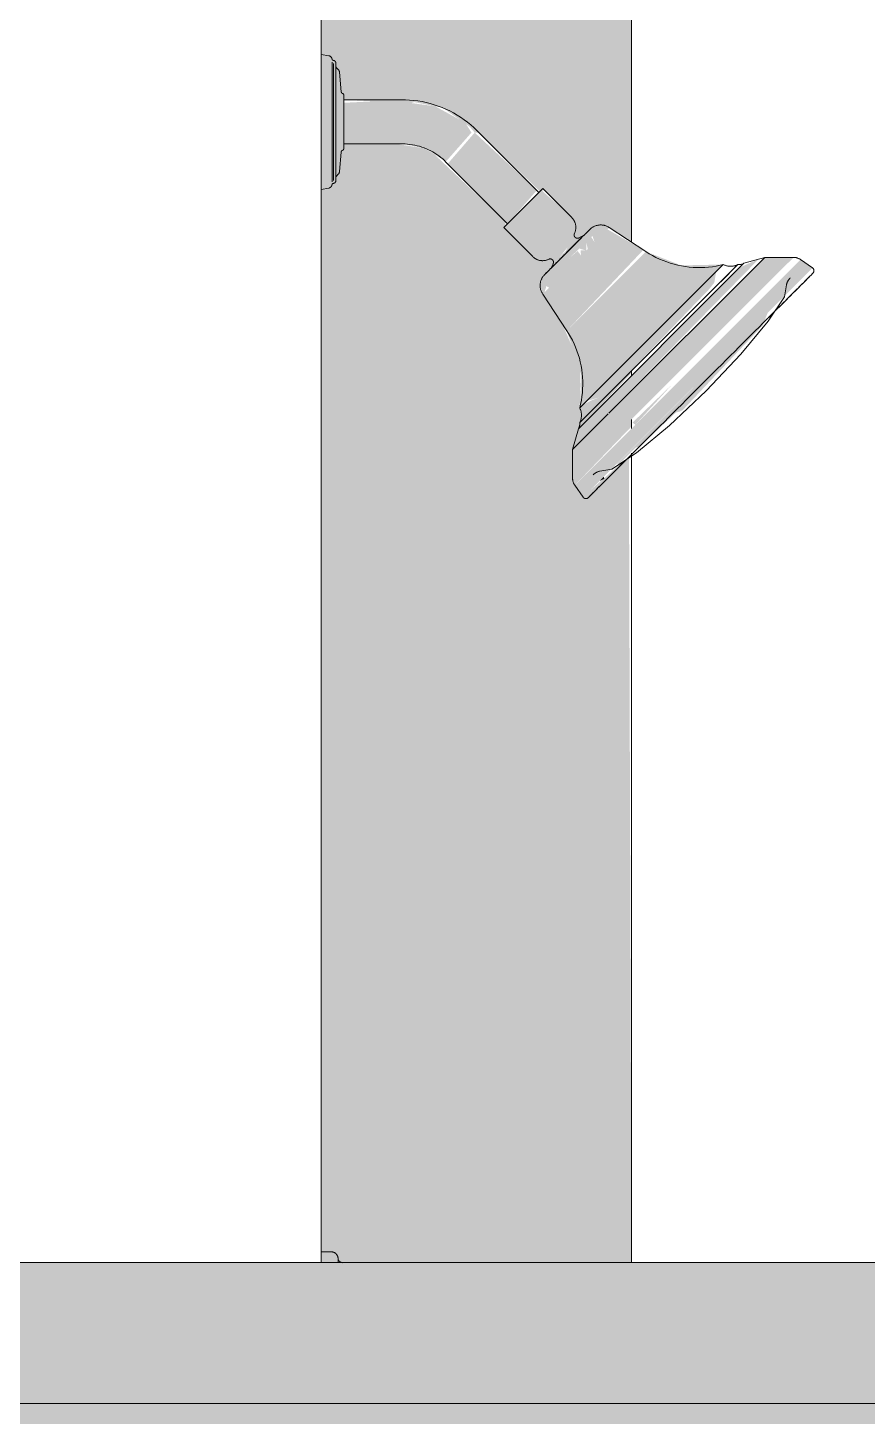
# Model space of a CAD drawing. Header units: inches. Extents: x 20478 to 36684, y -248 to 750.
# Drawn here: x 27576.68 to 27591.9, y 48.52 to 73.71 of the extents above; entities that cross this region are included whole.
import ezdxf

# ---------------------------------------------------------------- set-up
doc = ezdxf.new("R2010")
doc.units = ezdxf.units.IN
doc.header["$MEASUREMENT"] = 0
for name, color, linetype, lineweight in [('G-ANNO-TEXT', 231, 'Continuous', 9), ('I-WALL', 2, 'Continuous', 13), ('P-SANR-FIXT', 6, 'Continuous', 9), ('S-BEAM', 12, 'Continuous', 9)]:
    doc.layers.add(name, color=color, linetype=linetype, lineweight=lineweight)

# ---------------------------------------------------------------- blocks, each defined once
blk = doc.blocks.new('Shower-Kohler-Devonshire-T396_4X - Oil Rubbed Bronze-V52-Elevation - South')
at = {"layer": 'P-SANR-FIXT'}
for points in [[(25355.328, 72), (25355.465, 72), (25355.465, 73.142), (25355.328, 73.165), (25355.328, 72.225)], [(25356.806, 71.6), (25356.806, 72.4), (25355.738, 72.346), (25355.738, 71.6)], [(25357.584, 71.278), (25357.621, 71.316), (25358.052, 71.806), (25357.94, 71.984), (25357.395, 72.283), (25356.927, 72.346), (25356.806, 72.283), (25356.806, 71.614), (25356.865, 71.588), (25357.227, 71.516), (25357.569, 71.287)], [(25355.328, 70.835), (25355.465, 70.858), (25355.465, 72), (25355.328, 72), (25355.328, 71.058)], [(25358.708, 70.153), (25359.236, 70.757), (25358.111, 71.806), (25357.621, 71.24), (25358.701, 70.16)], [(25359.164, 69.556), (25359.872, 70.263), (25359.318, 70.764), (25358.637, 70.083), (25359.127, 69.593)], [(25359.3, 69.486), (25359.434, 69.568), (25359.649, 69.706), (25359.859, 69.969), (25359.794, 70.003), (25359.941, 70.127), (25359.859, 70.25), (25359.164, 69.556)], [(25359.781, 68.212), (25361.168, 69.677), (25360.516, 70.051), (25359.343, 68.877), (25359.76, 68.244)], [(25360.015, 66.81), (25362.617, 69.412), (25361.853, 69.396), (25361.215, 69.646), (25359.781, 68.212), (25360.042, 67.424), (25360.031, 67.173)], [(25359.885, 65.534), (25363.893, 69.542), (25363.369, 69.542), (25359.885, 66.058), (25359.885, 65.687)], [(25359.885, 66.058), (25363.259, 69.51), (25362.919, 69.36), (25359.993, 66.434)], [(25360.077, 65.191), (25364.236, 69.35), (25364.02, 69.502), (25359.925, 65.407)], [(25360.144, 66.939), (25360.368, 66.999), (25360.446, 67.015), (25360.555, 67.083), (25362.364, 68.968), (25362.456, 69.086), (25362.488, 69.283), (25360.204, 66.999)], [(25360.723, 65.784), (25361.024, 66.09), (25361.103, 66.108), (25361.759, 66.728), (25361.83, 66.744), (25361.883, 66.772), (25363.33, 68.305), (25363.422, 68.535), (25360.694, 65.8)], [(25361.023, 66.505), (25361.696, 67.244), (25360.972, 66.544)], [(25360.372, 65.485), (25360.461, 65.523), (25360.45, 65.563)]]:
    blk.add_hatch(color=10, dxfattribs=at).paths.add_polyline_path(points, flags=0)
h = blk.add_hatch(color=10, dxfattribs=at)
h.paths.add_polyline_path([(25359.458, 68.992), (25360.04, 69.574), (25359.976, 69.658), (25359.488, 69.24), (25359.333, 69.068)], flags=0)
h.paths.add_polyline_path([(25360.133, 69.841), (25360.284, 69.818), (25360.223, 69.911), (25360.164, 69.865)], flags=0)
h.paths.add_polyline_path([(25360.133, 69.667), (25360.133, 69.841), (25359.96, 69.741), (25360.026, 69.695)], flags=0)
h = blk.add_hatch(color=10, dxfattribs=at)
h.paths.add_polyline_path([(25355.328, 48), (25355.51, 48), (25355.47, 48.268), (25355.328, 48.268)], flags=0)
h.paths.add_polyline_path([(25355.51, 51.305), (25355.51, 51.447), (25355.328, 51.447), (25355.328, 51.305), (25355.39, 51.305)], flags=0)
at = {"layer": 'P-SANR-FIXT', "color": 250}
for p, q in [((25355.465, 73.201), (25355.328, 73.225)), ((25355.524, 72), (25355.524, 73.085)), ((25355.524, 73.085), (25355.524, 72)), ((25355.549, 72), (25355.549, 73.061)), ((25355.549, 73.061), (25355.549, 72)), ((25355.637, 72.951), (25355.606, 72.982)), ((25355.69, 72.548), (25355.659, 72.903)), ((25356.806, 72.4), (25355.738, 72.4)), ((25355.738, 72), (25355.738, 72.4)), ((25355.524, 72), (25355.524, 70.915)), ((25355.524, 70.915), (25355.524, 72)), ((25355.549, 72), (25355.549, 70.939)), ((25355.549, 70.939), (25355.549, 72)), ((25355.738, 71.6), (25355.738, 72)), ((25359.274, 70.719), (25358.149, 71.844)), ((25355.738, 71.6), (25356.806, 71.6)), ((25355.659, 71.097), (25355.69, 71.452)), ((25355.606, 71.018), (25355.637, 71.049)), ((25357.584, 71.278), (25358.708, 70.153)), ((25355.328, 70.775), (25355.465, 70.799)), ((25358.637, 70.083), (25359.344, 70.79)), ((25359.872, 70.263), (25359.344, 70.79)), ((25358.637, 70.083), (25359.164, 69.556)), ((25361.215, 69.646), (25360.55, 70.084)), ((25360.086, 69.937), (25359.49, 69.341)), ((25359.49, 69.341), (25360.086, 69.937)), ((25360.086, 69.937), (25360, 69.894)), ((25363.369, 69.542), (25360.541, 66.714)), ((25363.369, 69.542), (25362.993, 69.434)), ((25363.893, 69.542), (25363.369, 69.542)), ((25359.533, 69.427), (25359.49, 69.341)), ((25362.993, 69.434), (25359.993, 66.434)), ((25362.884, 69.412), (25360.015, 66.543)), ((25362.617, 69.412), (25360.015, 66.81)), ((25362.571, 69.099), (25362.884, 69.412)), ((25364.236, 69.35), (25364.02, 69.502)), ((25359.343, 68.877), (25359.781, 68.212)), ((25360.015, 66.543), (25360.555, 67.083)), ((25360.531, 66.704), (25359.885, 66.058)), ((25359.993, 66.434), (25359.885, 66.058)), ((25359.885, 66.058), (25359.885, 65.534)), ((25359.925, 65.407), (25360.077, 65.191)), ((25355.51, 51.5), (25355.328, 51.5)), ((25355.722, 51.297), (25355.668, 51.322))]:
    blk.add_line(p, q, dxfattribs=at)
at = {"layer": 'P-SANR-FIXT', "color": 250, "flags": 128}
for points in [[(25355.465, 73.201), (25355.467, 73.2), (25355.47, 73.199), (25355.473, 73.199), (25355.476, 73.198), (25355.479, 73.197), (25355.481, 73.196), (25355.484, 73.194), (25355.486, 73.193), (25355.489, 73.192), (25355.492, 73.19), (25355.494, 73.188), (25355.496, 73.187), (25355.499, 73.185), (25355.501, 73.183), (25355.503, 73.181), (25355.505, 73.179), (25355.507, 73.177), (25355.509, 73.174), (25355.511, 73.172), (25355.512, 73.17), (25355.514, 73.167), (25355.515, 73.165), (25355.517, 73.162), (25355.518, 73.16), (25355.519, 73.157), (25355.52, 73.154), (25355.521, 73.151), (25355.522, 73.149), (25355.523, 73.146), (25355.523, 73.143), (25355.524, 73.141)], [(25355.524, 73.141), (25355.524, 73.14), (25355.524, 73.139), (25355.524, 73.138), (25355.524, 73.137), (25355.524, 73.136), (25355.525, 73.135), (25355.525, 73.134), (25355.525, 73.133), (25355.525, 73.132), (25355.526, 73.131), (25355.526, 73.13), (25355.527, 73.129), (25355.527, 73.128), (25355.528, 73.127), (25355.528, 73.127), (25355.529, 73.126), (25355.529, 73.125), (25355.53, 73.124), (25355.531, 73.123), (25355.531, 73.123), (25355.532, 73.122), (25355.533, 73.121), (25355.534, 73.121), (25355.535, 73.12), (25355.535, 73.12), (25355.536, 73.119), (25355.537, 73.119), (25355.538, 73.118), (25355.539, 73.118), (25355.54, 73.117), (25355.541, 73.117), (25355.542, 73.117), (25355.543, 73.116), (25355.544, 73.116), (25355.545, 73.116), (25355.546, 73.116), (25355.547, 73.116), (25355.548, 73.116), (25355.549, 73.116), (25355.549, 73.116)], [(25355.549, 73.116), (25355.551, 73.115), (25355.553, 73.115), (25355.555, 73.114), (25355.557, 73.114), (25355.559, 73.113), (25355.561, 73.113), (25355.563, 73.112), (25355.565, 73.111), (25355.566, 73.11), (25355.568, 73.109), (25355.57, 73.108), (25355.572, 73.107), (25355.573, 73.106), (25355.575, 73.104), (25355.576, 73.103), (25355.578, 73.102), (25355.579, 73.1), (25355.581, 73.099), (25355.582, 73.097), (25355.583, 73.095), (25355.585, 73.094), (25355.586, 73.092), (25355.587, 73.09), (25355.588, 73.088), (25355.589, 73.087), (25355.589, 73.085), (25355.59, 73.083), (25355.591, 73.081), (25355.591, 73.079), (25355.592, 73.077), (25355.592, 73.075), (25355.593, 73.073), (25355.593, 73.071), (25355.593, 73.069), (25355.593, 73.067), (25355.593, 73.065)], [(25355.593, 72), (25355.593, 72.043), (25355.593, 72.085), (25355.593, 72.127), (25355.593, 72.17), (25355.593, 72.212), (25355.593, 72.253), (25355.593, 72.294), (25355.593, 72.335), (25355.593, 72.375), (25355.593, 72.415), (25355.593, 72.454), (25355.593, 72.492), (25355.593, 72.529), (25355.593, 72.566), (25355.593, 72.601), (25355.593, 72.636), (25355.593, 72.67), (25355.593, 72.702), (25355.593, 72.734), (25355.593, 72.764), (25355.593, 72.793), (25355.593, 72.821), (25355.593, 72.847), (25355.593, 72.872), (25355.593, 72.896), (25355.593, 72.918), (25355.593, 72.939), (25355.593, 72.959), (25355.593, 72.976), (25355.593, 72.993), (25355.593, 73.007), (25355.593, 73.02), (25355.593, 73.032), (25355.593, 73.041), (25355.593, 73.049), (25355.593, 73.056), (25355.593, 73.061), (25355.593, 73.064), (25355.593, 73.065)], [(25355.593, 73.065), (25355.593, 73.064), (25355.593, 73.062), (25355.593, 73.057), (25355.593, 73.051), (25355.593, 73.044), (25355.593, 73.034), (25355.593, 73.023), (25355.593, 73.011), (25355.593, 72.997), (25355.593, 72.981), (25355.593, 72.964), (25355.593, 72.945), (25355.593, 72.924), (25355.593, 72.902), (25355.593, 72.879), (25355.593, 72.854), (25355.593, 72.828), (25355.593, 72.801), (25355.593, 72.772), (25355.593, 72.742), (25355.593, 72.711), (25355.593, 72.679), (25355.593, 72.645), (25355.593, 72.611), (25355.593, 72.575), (25355.593, 72.539), (25355.593, 72.502), (25355.593, 72.464), (25355.593, 72.425), (25355.593, 72.386), (25355.593, 72.346), (25355.593, 72.305), (25355.593, 72.264), (25355.593, 72.223), (25355.593, 72.181), (25355.593, 72.139), (25355.593, 72.097), (25355.593, 72.054), (25355.593, 72.011), (25355.593, 72)], [(25355.593, 73.012), (25355.593, 73.01), (25355.594, 73.009), (25355.594, 73.007), (25355.594, 73.005), (25355.594, 73.004), (25355.595, 73.002), (25355.595, 73), (25355.596, 72.999), (25355.596, 72.997), (25355.597, 72.995), (25355.597, 72.994), (25355.598, 72.992), (25355.599, 72.991), (25355.6, 72.989), (25355.601, 72.988), (25355.602, 72.987), (25355.603, 72.985), (25355.604, 72.984), (25355.605, 72.983), (25355.606, 72.982)], [(25355.637, 72.951), (25355.639, 72.948), (25355.641, 72.946), (25355.643, 72.944), (25355.645, 72.941), (25355.647, 72.939), (25355.648, 72.936), (25355.65, 72.934), (25355.651, 72.931), (25355.653, 72.928), (25355.654, 72.925), (25355.655, 72.923), (25355.656, 72.92), (25355.657, 72.917), (25355.657, 72.914), (25355.658, 72.911), (25355.659, 72.908), (25355.659, 72.905), (25355.659, 72.903)], [(25355.69, 72.548), (25355.69, 72.546), (25355.691, 72.545), (25355.691, 72.543), (25355.691, 72.542), (25355.692, 72.54), (25355.692, 72.539), (25355.693, 72.537), (25355.693, 72.536), (25355.694, 72.534), (25355.695, 72.533), (25355.695, 72.532), (25355.696, 72.531), (25355.697, 72.529), (25355.698, 72.528), (25355.699, 72.527), (25355.7, 72.526), (25355.701, 72.525), (25355.702, 72.524), (25355.703, 72.522), (25355.704, 72.522), (25355.705, 72.521), (25355.706, 72.52), (25355.708, 72.519), (25355.709, 72.518), (25355.71, 72.517), (25355.712, 72.517), (25355.713, 72.516), (25355.714, 72.515), (25355.715, 72.515)], [(25355.715, 72.515), (25355.716, 72.515), (25355.718, 72.514), (25355.719, 72.514), (25355.72, 72.513), (25355.721, 72.512), (25355.722, 72.512), (25355.724, 72.511), (25355.725, 72.51), (25355.726, 72.509), (25355.727, 72.508), (25355.728, 72.507), (25355.729, 72.506), (25355.73, 72.505), (25355.731, 72.504), (25355.731, 72.503), (25355.732, 72.502), (25355.733, 72.501), (25355.734, 72.499), (25355.734, 72.498), (25355.735, 72.497), (25355.735, 72.496), (25355.736, 72.494), (25355.736, 72.493), (25355.737, 72.492), (25355.737, 72.49), (25355.737, 72.489), (25355.738, 72.488), (25355.738, 72.486), (25355.738, 72.485), (25355.738, 72.483), (25355.738, 72.483)], [(25355.738, 72), (25355.738, 72.019), (25355.738, 72.039), (25355.738, 72.058), (25355.738, 72.077), (25355.738, 72.096), (25355.738, 72.115), (25355.738, 72.133), (25355.738, 72.152), (25355.738, 72.17), (25355.738, 72.188), (25355.738, 72.206), (25355.738, 72.223), (25355.738, 72.24), (25355.738, 72.256), (25355.738, 72.273), (25355.738, 72.288), (25355.738, 72.303), (25355.738, 72.318), (25355.738, 72.333), (25355.738, 72.346), (25355.738, 72.359), (25355.738, 72.372), (25355.738, 72.384), (25355.738, 72.395), (25355.738, 72.406), (25355.738, 72.416), (25355.738, 72.426), (25355.738, 72.434), (25355.738, 72.443), (25355.738, 72.45), (25355.738, 72.456), (25355.738, 72.462), (25355.738, 72.468), (25355.738, 72.472), (25355.738, 72.476), (25355.738, 72.479), (25355.738, 72.481), (25355.738, 72.482), (25355.738, 72.483)], [(25355.738, 72.483), (25355.738, 72.482), (25355.738, 72.481), (25355.738, 72.479), (25355.738, 72.476), (25355.738, 72.473), (25355.738, 72.469), (25355.738, 72.464), (25355.738, 72.458), (25355.738, 72.452), (25355.738, 72.445), (25355.738, 72.437), (25355.738, 72.428), (25355.738, 72.419), (25355.738, 72.409), (25355.738, 72.398)], [(25358.149, 71.844), (25358.094, 71.896), (25358.038, 71.947), (25357.979, 71.995), (25357.918, 72.04), (25357.856, 72.084), (25357.791, 72.124), (25357.726, 72.162), (25357.658, 72.198), (25357.59, 72.231), (25357.52, 72.261), (25357.449, 72.288), (25357.377, 72.312), (25357.304, 72.333), (25357.23, 72.352), (25357.156, 72.367), (25357.081, 72.38), (25357.006, 72.389), (25356.93, 72.396), (25356.854, 72.399), (25356.806, 72.4)], [(25355.593, 72), (25355.593, 71.957), (25355.593, 71.915), (25355.593, 71.873), (25355.593, 71.83), (25355.593, 71.788), (25355.593, 71.747), (25355.593, 71.706), (25355.593, 71.665), (25355.593, 71.625), (25355.593, 71.585), (25355.593, 71.546), (25355.593, 71.508), (25355.593, 71.471), (25355.593, 71.434), (25355.593, 71.399), (25355.593, 71.364), (25355.593, 71.33), (25355.593, 71.298), (25355.593, 71.266), (25355.593, 71.236), (25355.593, 71.207), (25355.593, 71.179), (25355.593, 71.153), (25355.593, 71.128), (25355.593, 71.104), (25355.593, 71.082), (25355.593, 71.061), (25355.593, 71.041), (25355.593, 71.024), (25355.593, 71.007), (25355.593, 70.993), (25355.593, 70.98), (25355.593, 70.968), (25355.593, 70.959), (25355.593, 70.951), (25355.593, 70.944), (25355.593, 70.939), (25355.593, 70.936), (25355.593, 70.935)], [(25355.593, 70.935), (25355.593, 70.936), (25355.593, 70.938), (25355.593, 70.943), (25355.593, 70.949), (25355.593, 70.956), (25355.593, 70.966), (25355.593, 70.977), (25355.593, 70.989), (25355.593, 71.003), (25355.593, 71.019), (25355.593, 71.036), (25355.593, 71.055), (25355.593, 71.076), (25355.593, 71.098), (25355.593, 71.121), (25355.593, 71.146), (25355.593, 71.172), (25355.593, 71.199), (25355.593, 71.228), (25355.593, 71.258), (25355.593, 71.289), (25355.593, 71.321), (25355.593, 71.355), (25355.593, 71.389), (25355.593, 71.425), (25355.593, 71.461), (25355.593, 71.498), (25355.593, 71.536), (25355.593, 71.575), (25355.593, 71.614), (25355.593, 71.654), (25355.593, 71.695), (25355.593, 71.736), (25355.593, 71.777), (25355.593, 71.819), (25355.593, 71.861), (25355.593, 71.903), (25355.593, 71.946), (25355.593, 71.989), (25355.593, 72)], [(25355.738, 71.517), (25355.738, 71.518), (25355.738, 71.519), (25355.738, 71.521), (25355.738, 71.524), (25355.738, 71.527), (25355.738, 71.531), (25355.738, 71.536), (25355.738, 71.542), (25355.738, 71.548), (25355.738, 71.555), (25355.738, 71.563), (25355.738, 71.572), (25355.738, 71.581), (25355.738, 71.591), (25355.738, 71.602), (25355.738, 71.613), (25355.738, 71.625), (25355.738, 71.637), (25355.738, 71.65), (25355.738, 71.664), (25355.738, 71.678), (25355.738, 71.692), (25355.738, 71.708), (25355.738, 71.723), (25355.738, 71.739), (25355.738, 71.756), (25355.738, 71.773), (25355.738, 71.79), (25355.738, 71.807), (25355.738, 71.825), (25355.738, 71.843), (25355.738, 71.862), (25355.738, 71.88), (25355.738, 71.899), (25355.738, 71.918), (25355.738, 71.937), (25355.738, 71.956), (25355.738, 71.975), (25355.738, 71.995), (25355.738, 72)], [(25355.738, 71.605), (25355.738, 71.594), (25355.738, 71.584), (25355.738, 71.574), (25355.738, 71.566), (25355.738, 71.557), (25355.738, 71.55), (25355.738, 71.544), (25355.738, 71.538), (25355.738, 71.532), (25355.738, 71.528), (25355.738, 71.524), (25355.738, 71.521), (25355.738, 71.519), (25355.738, 71.518), (25355.738, 71.517)], [(25356.806, 71.6), (25356.85, 71.599), (25356.894, 71.596), (25356.937, 71.592), (25356.981, 71.586), (25357.024, 71.578), (25357.067, 71.568), (25357.11, 71.557), (25357.152, 71.544), (25357.193, 71.529), (25357.234, 71.513), (25357.274, 71.495), (25357.314, 71.476), (25357.352, 71.455), (25357.39, 71.432), (25357.427, 71.408), (25357.463, 71.382), (25357.497, 71.355), (25357.531, 71.327), (25357.564, 71.297), (25357.584, 71.278)], [(25355.715, 71.485), (25355.714, 71.484), (25355.712, 71.484), (25355.711, 71.483), (25355.71, 71.482), (25355.708, 71.481), (25355.707, 71.481), (25355.706, 71.48), (25355.705, 71.479), (25355.703, 71.478), (25355.702, 71.477), (25355.701, 71.476), (25355.7, 71.475), (25355.699, 71.474), (25355.698, 71.472), (25355.697, 71.471), (25355.696, 71.47), (25355.696, 71.469), (25355.695, 71.467), (25355.694, 71.466), (25355.693, 71.465), (25355.693, 71.463), (25355.692, 71.462), (25355.692, 71.46), (25355.691, 71.459), (25355.691, 71.458), (25355.691, 71.456), (25355.69, 71.455), (25355.69, 71.453), (25355.69, 71.452)], [(25355.738, 71.517), (25355.738, 71.516), (25355.738, 71.515), (25355.738, 71.513), (25355.737, 71.512), (25355.737, 71.51), (25355.737, 71.509), (25355.737, 71.508), (25355.736, 71.506), (25355.736, 71.505), (25355.735, 71.504), (25355.735, 71.503), (25355.734, 71.501), (25355.733, 71.5), (25355.733, 71.499), (25355.732, 71.498), (25355.731, 71.497), (25355.73, 71.496), (25355.729, 71.494), (25355.728, 71.493), (25355.727, 71.492), (25355.726, 71.492), (25355.725, 71.491), (25355.724, 71.49), (25355.723, 71.489), (25355.722, 71.488), (25355.721, 71.487), (25355.72, 71.487), (25355.718, 71.486), (25355.717, 71.486), (25355.716, 71.485), (25355.715, 71.485)], [(25355.659, 71.097), (25355.659, 71.094), (25355.658, 71.091), (25355.658, 71.088), (25355.657, 71.085), (25355.656, 71.082), (25355.655, 71.079), (25355.654, 71.076), (25355.653, 71.073), (25355.652, 71.07), (25355.651, 71.068), (25355.649, 71.065), (25355.647, 71.062), (25355.646, 71.06), (25355.644, 71.057), (25355.642, 71.055), (25355.64, 71.053), (25355.638, 71.05), (25355.637, 71.049)], [(25355.524, 70.859), (25355.523, 70.856), (25355.523, 70.853), (25355.522, 70.851), (25355.521, 70.848), (25355.52, 70.845), (25355.519, 70.842), (25355.518, 70.84), (25355.516, 70.837), (25355.515, 70.835), (25355.513, 70.832), (25355.512, 70.83), (25355.51, 70.827), (25355.508, 70.825), (25355.506, 70.823), (25355.504, 70.821), (25355.502, 70.819), (25355.5, 70.817), (25355.498, 70.815), (25355.496, 70.813), (25355.493, 70.811), (25355.491, 70.81), (25355.488, 70.808), (25355.486, 70.807), (25355.483, 70.805), (25355.481, 70.804), (25355.478, 70.803), (25355.475, 70.802), (25355.472, 70.801), (25355.47, 70.8), (25355.467, 70.8), (25355.465, 70.799)], [(25355.549, 70.884), (25355.548, 70.884), (25355.547, 70.884), (25355.546, 70.884), (25355.545, 70.884), (25355.544, 70.884), (25355.543, 70.884), (25355.542, 70.883), (25355.541, 70.883), (25355.54, 70.883), (25355.539, 70.882), (25355.538, 70.882), (25355.537, 70.882), (25355.537, 70.881), (25355.536, 70.881), (25355.535, 70.88), (25355.534, 70.879), (25355.533, 70.879), (25355.532, 70.878), (25355.532, 70.877), (25355.531, 70.877), (25355.53, 70.876), (25355.53, 70.875), (25355.529, 70.874), (25355.528, 70.874), (25355.528, 70.873), (25355.527, 70.872), (25355.527, 70.871), (25355.526, 70.87), (25355.526, 70.869), (25355.526, 70.868), (25355.525, 70.867), (25355.525, 70.866), (25355.525, 70.865), (25355.524, 70.864), (25355.524, 70.863), (25355.524, 70.862), (25355.524, 70.861), (25355.524, 70.86), (25355.524, 70.859), (25355.524, 70.859)], [(25355.593, 70.935), (25355.593, 70.933), (25355.593, 70.931), (25355.593, 70.929), (25355.593, 70.927), (25355.592, 70.925), (25355.592, 70.923), (25355.591, 70.921), (25355.591, 70.919), (25355.59, 70.917), (25355.589, 70.915), (25355.589, 70.913), (25355.588, 70.911), (25355.587, 70.91), (25355.586, 70.908), (25355.584, 70.906), (25355.583, 70.905), (25355.582, 70.903), (25355.581, 70.901), (25355.579, 70.9), (25355.578, 70.898), (25355.576, 70.897), (25355.575, 70.896), (25355.573, 70.894), (25355.572, 70.893), (25355.57, 70.892), (25355.568, 70.891), (25355.566, 70.89), (25355.565, 70.889), (25355.563, 70.888), (25355.561, 70.887), (25355.559, 70.887), (25355.557, 70.886), (25355.555, 70.886), (25355.553, 70.885), (25355.551, 70.885), (25355.549, 70.884)], [(25355.606, 71.018), (25355.605, 71.017), (25355.604, 71.016), (25355.602, 71.014), (25355.601, 71.013), (25355.6, 71.012), (25355.6, 71.01), (25355.599, 71.009), (25355.598, 71.007), (25355.597, 71.006), (25355.597, 71.004), (25355.596, 71.002), (25355.595, 71.001), (25355.595, 70.999), (25355.594, 70.997), (25355.594, 70.996), (25355.594, 70.994), (25355.594, 70.992), (25355.593, 70.991), (25355.593, 70.989), (25355.593, 70.988)], [(25360.197, 70.048), (25360.197, 70.048), (25360.196, 70.047), (25360.194, 70.045), (25360.192, 70.043), (25360.189, 70.04), (25360.185, 70.037), (25360.181, 70.032), (25360.176, 70.028), (25360.171, 70.022), (25360.165, 70.016), (25360.158, 70.009), (25360.151, 70.002), (25360.143, 69.994), (25360.135, 69.986), (25360.126, 69.977), (25360.116, 69.967), (25360.106, 69.957), (25360.096, 69.947), (25360.085, 69.936), (25360.073, 69.924), (25360.061, 69.912), (25360.049, 69.9), (25360.036, 69.887), (25360.023, 69.874), (25360.009, 69.86), (25359.995, 69.846), (25359.981, 69.832), (25359.966, 69.817), (25359.951, 69.803), (25359.936, 69.787), (25359.921, 69.772), (25359.905, 69.756), (25359.889, 69.741), (25359.874, 69.725), (25359.857, 69.709), (25359.841, 69.692), (25359.825, 69.676), (25359.809, 69.66), (25359.792, 69.644), (25359.776, 69.627), (25359.76, 69.611), (25359.743, 69.594), (25359.727, 69.578), (25359.711, 69.562), (25359.695, 69.546), (25359.679, 69.53), (25359.663, 69.515), (25359.648, 69.499), (25359.633, 69.484), (25359.618, 69.469), (25359.603, 69.454), (25359.588, 69.44), (25359.574, 69.425), (25359.561, 69.412), (25359.547, 69.398), (25359.534, 69.385), (25359.521, 69.373), (25359.509, 69.36), (25359.497, 69.349), (25359.486, 69.337), (25359.475, 69.327), (25359.465, 69.316), (25359.455, 69.306), (25359.446, 69.297), (25359.437, 69.288), (25359.429, 69.28), (25359.422, 69.273), (25359.415, 69.266), (25359.408, 69.259), (25359.402, 69.254), (25359.397, 69.248), (25359.393, 69.244), (25359.389, 69.24), (25359.385, 69.237), (25359.383, 69.234), (25359.381, 69.232), (25359.379, 69.231), (25359.379, 69.23), (25359.379, 69.23)], [(25359.379, 69.23), (25359.379, 69.23), (25359.38, 69.231), (25359.382, 69.233), (25359.384, 69.235), (25359.387, 69.238), (25359.39, 69.242), (25359.395, 69.246), (25359.399, 69.251), (25359.405, 69.256), (25359.411, 69.262), (25359.418, 69.269), (25359.425, 69.276), (25359.433, 69.284), (25359.441, 69.292), (25359.45, 69.301), (25359.46, 69.311), (25359.47, 69.321), (25359.48, 69.331), (25359.491, 69.342), (25359.503, 69.354), (25359.515, 69.366), (25359.527, 69.378), (25359.54, 69.391), (25359.553, 69.404), (25359.567, 69.418), (25359.581, 69.432), (25359.595, 69.446), (25359.61, 69.461), (25359.625, 69.476), (25359.64, 69.491), (25359.655, 69.506), (25359.671, 69.522), (25359.686, 69.538), (25359.702, 69.553), (25359.718, 69.57), (25359.735, 69.586), (25359.751, 69.602), (25359.767, 69.618), (25359.784, 69.635), (25359.8, 69.651), (25359.816, 69.667), (25359.833, 69.684), (25359.849, 69.7), (25359.865, 69.716), (25359.881, 69.732), (25359.897, 69.748), (25359.912, 69.764), (25359.928, 69.779), (25359.943, 69.794), (25359.958, 69.809), (25359.973, 69.824), (25359.987, 69.839), (25360.002, 69.853), (25360.015, 69.867), (25360.029, 69.88), (25360.042, 69.893), (25360.054, 69.906), (25360.067, 69.918), (25360.078, 69.93), (25360.09, 69.941), (25360.101, 69.952), (25360.111, 69.962), (25360.121, 69.972), (25360.13, 69.981), (25360.139, 69.99), (25360.147, 69.998), (25360.154, 70.005), (25360.161, 70.012), (25360.168, 70.019), (25360.174, 70.025), (25360.179, 70.03), (25360.183, 70.034), (25360.187, 70.038), (25360.19, 70.042), (25360.193, 70.044), (25360.195, 70.046), (25360.196, 70.048), (25360.197, 70.048), (25360.197, 70.048)], [(25359.872, 70.263), (25359.878, 70.255), (25359.885, 70.248), (25359.891, 70.24), (25359.897, 70.232), (25359.903, 70.224), (25359.908, 70.216), (25359.913, 70.207), (25359.918, 70.198), (25359.922, 70.189), (25359.926, 70.18), (25359.93, 70.17), (25359.933, 70.161), (25359.936, 70.151), (25359.938, 70.142), (25359.94, 70.132), (25359.942, 70.122), (25359.943, 70.112), (25359.944, 70.102), (25359.945, 70.092), (25359.945, 70.082), (25359.944, 70.072), (25359.944, 70.062), (25359.942, 70.052), (25359.941, 70.042), (25359.939, 70.033), (25359.937, 70.023), (25359.934, 70.013), (25359.931, 70.004), (25359.927, 69.994), (25359.924, 69.985), (25359.919, 69.976), (25359.919, 69.975)], [(25360.197, 70.048), (25360.205, 70.056), (25360.214, 70.064), (25360.222, 70.071), (25360.231, 70.077), (25360.241, 70.084), (25360.25, 70.09), (25360.26, 70.095), (25360.27, 70.101), (25360.28, 70.106), (25360.29, 70.11), (25360.301, 70.114), (25360.311, 70.118), (25360.322, 70.121), (25360.333, 70.123), (25360.344, 70.126), (25360.355, 70.128), (25360.366, 70.129), (25360.377, 70.13), (25360.388, 70.13), (25360.4, 70.13), (25360.411, 70.13), (25360.422, 70.129), (25360.433, 70.128), (25360.444, 70.126), (25360.455, 70.124), (25360.466, 70.121), (25360.477, 70.118), (25360.488, 70.115), (25360.498, 70.111), (25360.509, 70.107), (25360.519, 70.102), (25360.529, 70.097), (25360.539, 70.091), (25360.548, 70.085), (25360.55, 70.084)], [(25359.919, 69.975), (25359.918, 69.973), (25359.917, 69.971), (25359.916, 69.969), (25359.915, 69.966), (25359.915, 69.964), (25359.914, 69.962), (25359.914, 69.959), (25359.913, 69.957), (25359.913, 69.954), (25359.913, 69.952), (25359.913, 69.95), (25359.913, 69.947), (25359.913, 69.945), (25359.913, 69.942), (25359.913, 69.94), (25359.914, 69.938), (25359.914, 69.935), (25359.915, 69.933), (25359.915, 69.931), (25359.916, 69.928), (25359.917, 69.926), (25359.918, 69.924), (25359.919, 69.922), (25359.92, 69.92), (25359.921, 69.917), (25359.923, 69.915), (25359.924, 69.913), (25359.925, 69.911), (25359.927, 69.91), (25359.929, 69.908), (25359.93, 69.906), (25359.932, 69.904), (25359.934, 69.903), (25359.936, 69.901), (25359.938, 69.9), (25359.94, 69.898), (25359.942, 69.897), (25359.944, 69.896), (25359.946, 69.895), (25359.948, 69.894), (25359.95, 69.893), (25359.952, 69.892), (25359.955, 69.891), (25359.957, 69.89), (25359.959, 69.89), (25359.962, 69.889), (25359.964, 69.889), (25359.967, 69.889), (25359.969, 69.888), (25359.971, 69.888), (25359.974, 69.888), (25359.976, 69.888), (25359.979, 69.888), (25359.981, 69.889), (25359.983, 69.889), (25359.986, 69.89), (25359.988, 69.89), (25359.99, 69.891), (25359.993, 69.891), (25359.995, 69.892), (25359.997, 69.893), (25359.999, 69.894), (25360, 69.894)], [(25359.452, 69.508), (25359.443, 69.504), (25359.433, 69.5), (25359.424, 69.496), (25359.415, 69.493), (25359.405, 69.491), (25359.395, 69.488), (25359.385, 69.486), (25359.376, 69.485), (25359.366, 69.484), (25359.356, 69.483), (25359.346, 69.482), (25359.336, 69.482), (25359.326, 69.483), (25359.316, 69.484), (25359.306, 69.485), (25359.296, 69.486), (25359.286, 69.488), (25359.276, 69.491), (25359.267, 69.494), (25359.257, 69.497), (25359.248, 69.5), (25359.239, 69.504), (25359.23, 69.508), (25359.221, 69.513), (25359.212, 69.518), (25359.204, 69.523), (25359.196, 69.529), (25359.188, 69.535), (25359.18, 69.541), (25359.172, 69.548), (25359.165, 69.555), (25359.164, 69.556)], [(25361.215, 69.646), (25361.274, 69.609), (25361.335, 69.574), (25361.397, 69.541), (25361.46, 69.511), (25361.525, 69.483), (25361.591, 69.458), (25361.657, 69.436), (25361.724, 69.417), (25361.793, 69.4), (25361.861, 69.386), (25361.931, 69.374), (25362, 69.366), (25362.07, 69.36), (25362.14, 69.357), (25362.21, 69.357), (25362.281, 69.359), (25362.35, 69.365), (25362.42, 69.373), (25362.489, 69.384), (25362.558, 69.398), (25362.617, 69.412)], [(25363.893, 69.542), (25363.902, 69.541), (25363.91, 69.541), (25363.919, 69.54), (25363.928, 69.539), (25363.937, 69.537), (25363.945, 69.535), (25363.954, 69.533), (25363.962, 69.53), (25363.971, 69.527), (25363.979, 69.524), (25363.987, 69.521), (25363.995, 69.517), (25364.003, 69.512), (25364.01, 69.508), (25364.018, 69.503), (25364.02, 69.502)], [(25359.533, 69.427), (25359.534, 69.429), (25359.535, 69.432), (25359.535, 69.434), (25359.536, 69.436), (25359.537, 69.439), (25359.537, 69.441), (25359.538, 69.443), (25359.538, 69.446), (25359.539, 69.448), (25359.539, 69.45), (25359.539, 69.453), (25359.539, 69.455), (25359.539, 69.458), (25359.538, 69.46), (25359.538, 69.462), (25359.538, 69.465), (25359.537, 69.467), (25359.537, 69.47), (25359.536, 69.472), (25359.535, 69.474), (25359.534, 69.476), (25359.534, 69.479), (25359.532, 69.481), (25359.531, 69.483), (25359.53, 69.485), (25359.529, 69.487), (25359.528, 69.489), (25359.526, 69.491), (25359.525, 69.493), (25359.523, 69.495), (25359.521, 69.496), (25359.52, 69.498), (25359.518, 69.5), (25359.516, 69.501), (25359.514, 69.503), (25359.512, 69.504), (25359.51, 69.505), (25359.508, 69.507), (25359.506, 69.508), (25359.504, 69.509), (25359.501, 69.51), (25359.499, 69.511), (25359.497, 69.511), (25359.494, 69.512), (25359.492, 69.513), (25359.49, 69.513), (25359.487, 69.514), (25359.485, 69.514), (25359.483, 69.514), (25359.48, 69.514), (25359.478, 69.514), (25359.475, 69.514), (25359.473, 69.514), (25359.471, 69.514), (25359.468, 69.513), (25359.466, 69.513), (25359.463, 69.512), (25359.461, 69.512), (25359.459, 69.511), (25359.457, 69.51), (25359.454, 69.509), (25359.452, 69.508), (25359.452, 69.508)], [(25362.617, 69.412), (25362.628, 69.407), (25362.639, 69.402), (25362.651, 69.398), (25362.662, 69.394), (25362.674, 69.391), (25362.686, 69.388), (25362.698, 69.385), (25362.71, 69.384), (25362.722, 69.382), (25362.734, 69.381), (25362.746, 69.381), (25362.758, 69.381), (25362.77, 69.381), (25362.782, 69.382), (25362.794, 69.384), (25362.806, 69.386), (25362.818, 69.388), (25362.83, 69.391), (25362.841, 69.395), (25362.853, 69.399), (25362.864, 69.403), (25362.875, 69.408), (25362.884, 69.412)], [(25362.884, 69.412), (25362.893, 69.411), (25362.901, 69.411), (25362.91, 69.412), (25362.919, 69.412), (25362.928, 69.414), (25362.936, 69.415), (25362.945, 69.417), (25362.953, 69.419), (25362.962, 69.421), (25362.97, 69.424), (25362.978, 69.427), (25362.986, 69.431), (25362.993, 69.434)], [(25364.236, 69.35), (25364.238, 69.348), (25364.24, 69.347), (25364.242, 69.345), (25364.244, 69.344), (25364.245, 69.342), (25364.247, 69.34), (25364.249, 69.338), (25364.25, 69.337), (25364.251, 69.335), (25364.253, 69.333), (25364.254, 69.331), (25364.255, 69.328), (25364.256, 69.326), (25364.257, 69.324), (25364.258, 69.322), (25364.259, 69.32), (25364.26, 69.317), (25364.26, 69.315), (25364.261, 69.313), (25364.261, 69.31), (25364.261, 69.308), (25364.262, 69.306), (25364.262, 69.303), (25364.262, 69.301), (25364.262, 69.299), (25364.262, 69.296), (25364.261, 69.294), (25364.261, 69.291), (25364.261, 69.289), (25364.26, 69.287), (25364.26, 69.284), (25364.259, 69.282), (25364.258, 69.28), (25364.257, 69.278), (25364.256, 69.275), (25364.255, 69.273), (25364.254, 69.271), (25364.253, 69.269), (25364.252, 69.268)], [(25359.343, 68.877), (25359.337, 68.886), (25359.331, 68.896), (25359.326, 68.906), (25359.321, 68.916), (25359.317, 68.927), (25359.313, 68.937), (25359.309, 68.948), (25359.306, 68.959), (25359.303, 68.969), (25359.301, 68.98), (25359.299, 68.991), (25359.298, 69.003), (25359.297, 69.014), (25359.297, 69.025), (25359.297, 69.036), (25359.297, 69.047), (25359.298, 69.059), (25359.299, 69.07), (25359.301, 69.081), (25359.303, 69.092), (25359.306, 69.103), (25359.309, 69.114), (25359.312, 69.124), (25359.316, 69.135), (25359.321, 69.145), (25359.325, 69.155), (25359.33, 69.165), (25359.336, 69.175), (25359.342, 69.185), (25359.348, 69.194), (25359.355, 69.203), (25359.362, 69.212), (25359.369, 69.22), (25359.377, 69.228), (25359.379, 69.23)], [(25360.18, 65.192), (25360.182, 65.194), (25360.186, 65.199), (25360.195, 65.207), (25360.206, 65.218), (25360.22, 65.233), (25360.238, 65.25), (25360.259, 65.271), (25360.283, 65.295), (25360.31, 65.322), (25360.34, 65.352), (25360.373, 65.385), (25360.409, 65.421), (25360.448, 65.46), (25360.49, 65.502), (25360.534, 65.546), (25360.581, 65.593), (25360.631, 65.643), (25360.683, 65.695), (25360.738, 65.75), (25360.795, 65.807), (25360.854, 65.866), (25360.916, 65.928), (25360.979, 65.991), (25361.045, 66.057), (25361.112, 66.124), (25361.181, 66.193), (25361.252, 66.264), (25361.324, 66.336), (25361.398, 66.41), (25361.473, 66.485), (25361.549, 66.561), (25361.626, 66.638), (25361.704, 66.716), (25361.783, 66.795), (25361.863, 66.875), (25361.943, 66.955), (25362.024, 67.036), (25362.104, 67.117), (25362.186, 67.198), (25362.267, 67.279), (25362.348, 67.36), (25362.428, 67.441), (25362.509, 67.521), (25362.589, 67.601), (25362.668, 67.68), (25362.747, 67.759), (25362.824, 67.837), (25362.901, 67.913), (25362.977, 67.989), (25363.051, 68.063), (25363.124, 68.136), (25363.196, 68.208), (25363.266, 68.278), (25363.334, 68.346), (25363.401, 68.413), (25363.465, 68.477), (25363.528, 68.54), (25363.588, 68.6), (25363.647, 68.659), (25363.702, 68.715), (25363.756, 68.768), (25363.807, 68.819), (25363.856, 68.868), (25363.902, 68.914), (25363.945, 68.957), (25363.985, 68.997), (25364.023, 69.035), (25364.057, 69.07), (25364.089, 69.101), (25364.118, 69.13), (25364.143, 69.156), (25364.166, 69.178), (25364.185, 69.198), (25364.202, 69.214), (25364.215, 69.227), (25364.224, 69.237), (25364.231, 69.243), (25364.234, 69.247), (25364.235, 69.247)], [(25362.306, 67.121), (25362.936, 67.786), (25363.434, 68.385), (25363.725, 68.828), (25363.764, 69.046)], [(25363.764, 69.046), (25363.725, 68.828), (25363.434, 68.385), (25362.936, 67.786), (25362.306, 67.121)], [(25364.235, 69.247), (25364.233, 69.245), (25364.228, 69.241), (25364.22, 69.232), (25364.209, 69.221), (25364.194, 69.207), (25364.177, 69.189), (25364.156, 69.168), (25364.132, 69.144), (25364.105, 69.117), (25364.075, 69.087), (25364.042, 69.054), (25364.006, 69.018), (25363.967, 68.979), (25363.925, 68.937), (25363.881, 68.893), (25363.834, 68.846), (25363.784, 68.796), (25363.732, 68.744), (25363.677, 68.689), (25363.62, 68.632), (25363.561, 68.573), (25363.499, 68.511), (25363.436, 68.448)], [(25363.829, 69.168), (25363.823, 69.161), (25363.817, 69.154), (25363.811, 69.146), (25363.805, 69.139), (25363.799, 69.131), (25363.794, 69.123), (25363.79, 69.115), (25363.785, 69.106), (25363.781, 69.098), (25363.777, 69.089), (25363.774, 69.08), (25363.771, 69.071), (25363.768, 69.062), (25363.766, 69.053), (25363.764, 69.046)], [(25364.252, 69.268), (25364.249, 69.264), (25364.246, 69.26), (25364.243, 69.255), (25364.239, 69.251), (25364.235, 69.248), (25364.235, 69.247)], [(25360.015, 66.81), (25360.031, 66.878), (25360.045, 66.947), (25360.055, 67.016), (25360.063, 67.086), (25360.068, 67.156), (25360.071, 67.226), (25360.07, 67.296), (25360.067, 67.366), (25360.06, 67.436), (25360.051, 67.506), (25360.04, 67.575), (25360.025, 67.644), (25360.008, 67.712), (25359.988, 67.779), (25359.965, 67.846), (25359.94, 67.911), (25359.912, 67.975), (25359.882, 68.039), (25359.849, 68.101), (25359.813, 68.161), (25359.781, 68.212)], [(25360.381, 65.663), (25360.599, 65.702), (25361.042, 65.993), (25361.641, 66.491), (25362.306, 67.121)], [(25362.306, 67.121), (25361.641, 66.491), (25361.042, 65.993), (25360.599, 65.702), (25360.381, 65.663)], [(25360.015, 66.543), (25360.02, 66.554), (25360.025, 66.565), (25360.029, 66.577), (25360.033, 66.588), (25360.036, 66.6), (25360.039, 66.611), (25360.042, 66.623), (25360.043, 66.635), (25360.045, 66.647), (25360.046, 66.659), (25360.046, 66.672), (25360.046, 66.684), (25360.046, 66.696), (25360.045, 66.708), (25360.043, 66.72), (25360.041, 66.732), (25360.039, 66.744), (25360.036, 66.756), (25360.032, 66.767), (25360.029, 66.779), (25360.024, 66.79), (25360.019, 66.801), (25360.015, 66.81)], [(25359.993, 66.434), (25359.997, 66.442), (25360, 66.45), (25360.003, 66.458), (25360.006, 66.466), (25360.008, 66.475), (25360.011, 66.483), (25360.012, 66.492), (25360.014, 66.5), (25360.015, 66.509), (25360.015, 66.518), (25360.016, 66.526), (25360.016, 66.535), (25360.015, 66.543)], [(25361.081, 66.093), (25361.014, 66.026), (25360.95, 65.962), (25360.887, 65.899), (25360.827, 65.839), (25360.768, 65.781), (25360.712, 65.725), (25360.659, 65.671), (25360.608, 65.62), (25360.559, 65.571), (25360.513, 65.525), (25360.47, 65.482), (25360.43, 65.442), (25360.392, 65.404), (25360.357, 65.37), (25360.326, 65.338), (25360.297, 65.309), (25360.271, 65.284), (25360.249, 65.261), (25360.23, 65.242), (25360.213, 65.225), (25360.2, 65.212), (25360.19, 65.203), (25360.184, 65.196), (25360.18, 65.193), (25360.18, 65.192)], [(25359.925, 65.407), (25359.921, 65.415), (25359.916, 65.422), (25359.912, 65.43), (25359.908, 65.438), (25359.904, 65.446), (25359.9, 65.454), (25359.897, 65.462), (25359.895, 65.471), (25359.892, 65.479), (25359.89, 65.488), (25359.889, 65.497), (25359.887, 65.505), (25359.886, 65.514), (25359.886, 65.523), (25359.885, 65.532), (25359.885, 65.534)], [(25360.381, 65.663), (25360.372, 65.661), (25360.363, 65.658), (25360.354, 65.655), (25360.345, 65.652), (25360.336, 65.649), (25360.327, 65.645), (25360.319, 65.641), (25360.31, 65.636), (25360.302, 65.631), (25360.294, 65.626), (25360.286, 65.621), (25360.279, 65.615), (25360.272, 65.609), (25360.265, 65.603), (25360.259, 65.598)], [(25360.159, 65.175), (25360.157, 65.174), (25360.155, 65.172), (25360.153, 65.171), (25360.15, 65.17), (25360.148, 65.169), (25360.146, 65.169), (25360.144, 65.168), (25360.141, 65.167), (25360.139, 65.167), (25360.137, 65.166), (25360.134, 65.166), (25360.132, 65.165), (25360.13, 65.165), (25360.127, 65.165), (25360.125, 65.165), (25360.123, 65.165), (25360.12, 65.165), (25360.118, 65.166), (25360.115, 65.166), (25360.113, 65.167), (25360.111, 65.167), (25360.108, 65.168), (25360.106, 65.169), (25360.104, 65.169), (25360.102, 65.17), (25360.1, 65.171), (25360.097, 65.172), (25360.095, 65.174), (25360.093, 65.175), (25360.091, 65.176), (25360.089, 65.178), (25360.088, 65.179), (25360.086, 65.181), (25360.084, 65.182), (25360.082, 65.184), (25360.081, 65.186), (25360.079, 65.188), (25360.078, 65.19), (25360.077, 65.191)], [(25360.18, 65.192), (25360.176, 65.188), (25360.172, 65.185), (25360.168, 65.182), (25360.164, 65.178), (25360.159, 65.175), (25360.159, 65.175)], [(25355.51, 51.5), (25355.515, 51.5), (25355.52, 51.5), (25355.525, 51.499), (25355.53, 51.498), (25355.535, 51.498), (25355.54, 51.496), (25355.544, 51.495), (25355.549, 51.494), (25355.554, 51.492), (25355.558, 51.49), (25355.563, 51.488), (25355.567, 51.486), (25355.572, 51.484), (25355.576, 51.481), (25355.58, 51.478), (25355.584, 51.476), (25355.588, 51.473), (25355.592, 51.469), (25355.595, 51.466), (25355.599, 51.463), (25355.602, 51.459), (25355.605, 51.455), (25355.608, 51.451), (25355.611, 51.447), (25355.614, 51.443), (25355.617, 51.439), (25355.619, 51.435), (25355.621, 51.43), (25355.623, 51.426), (25355.625, 51.421), (25355.627, 51.417), (25355.628, 51.412), (25355.63, 51.407), (25355.631, 51.403), (25355.632, 51.398), (25355.633, 51.393), (25355.633, 51.388), (25355.634, 51.383), (25355.634, 51.378), (25355.634, 51.377)], [(25355.634, 51.377), (25355.634, 51.374), (25355.634, 51.372), (25355.634, 51.37), (25355.634, 51.367), (25355.635, 51.365), (25355.635, 51.362), (25355.636, 51.36), (25355.637, 51.358), (25355.638, 51.356), (25355.638, 51.353), (25355.639, 51.351), (25355.64, 51.349), (25355.642, 51.347), (25355.643, 51.345), (25355.644, 51.343), (25355.646, 51.341), (25355.647, 51.339), (25355.649, 51.337), (25355.65, 51.335), (25355.652, 51.334), (25355.654, 51.332), (25355.656, 51.33), (25355.657, 51.329), (25355.659, 51.327), (25355.661, 51.326), (25355.663, 51.325), (25355.666, 51.324), (25355.668, 51.323), (25355.668, 51.322)], [(25355.634, 51.302), (25355.634, 51.328), (25355.634, 51.348), (25355.634, 51.363), (25355.634, 51.372), (25355.634, 51.377), (25355.634, 51.377)], [(25355.634, 51.377), (25355.634, 51.374), (25355.634, 51.366), (25355.634, 51.353), (25355.634, 51.334), (25355.634, 51.309)]]:
    blk.add_lwpolyline(points, dxfattribs=at)
blk = doc.blocks.new('Locker Rooms and Restrooms_rvt-2-Elevation - South')
at = {"layer": 'I-WALL'}
h = blk.add_hatch(color=253, dxfattribs=at)
h.paths.add_polyline_path([(25640.378, 32.604), (25640.456, 32.642), (25640.363, 32.755), (25640.376, 32.625)], flags=0)
h.paths.add_polyline_path([(25642.809, 47.616), (25642.862, 47.231), (25642.809, 46.872), (25642.768, 47.344), (25642.809, 47.573)], flags=0)
h.paths.add_polyline_path([(25606.703, 2.244), (25643.203, 2.244), (25643.203, 31.438), (25642.921, 31.438), (25642.921, 32.25), (25640.869, 32.308), (25640.666, 32.35), (25640.598, 32.38), (25640.429, 32.531), (25640.273, 32.806), (25640.228, 32.806), (25640.234, 33.173), (25640.282, 33), (25640.355, 33), (25640.282, 33.225), (25640.427, 33.483), (25640.622, 33.601), (25640.703, 33.601), (25640.732, 33.565), (25641.117, 33.721), (25641.205, 33.686), (25641.885, 33.735), (25642.921, 33.75), (25642.921, 34.563), (25643.203, 34.563), (25643.203, 44.553), (25643.02, 44.553), (25642.973, 45.206), (25642.934, 45.575), (25642.862, 48.215), (25642.809, 48.268), (25642.657, 48.215), (25642.618, 48.268), (25642.577, 48.215), (25642.537, 47.472), (25642.505, 47.786), (25642.488, 46.93), (25642.388, 46.983), (25642.388, 48.268), (25642.271, 48.209), (25642.271, 47.004), (25641.492, 47.004), (25640.666, 47.255), (25640.263, 47.478), (25640.263, 48.268), (25606.703, 48.268), (25606.703, 34.563), (25606.984, 34.563), (25606.984, 33.75), (25608.749, 33.716), (25609.399, 33.553), (25609.342, 33.516), (25609.444, 33.368), (25609.619, 33.184), (25609.674, 33.184), (25609.686, 33.124), (25609.677, 32.806), (25609.633, 32.764), (25609.308, 32.38), (25609.27, 32.413), (25609.219, 32.413), (25609.092, 32.378), (25609.033, 32.339), (25609.008, 32.293), (25608.18, 32.275), (25606.984, 32.219), (25606.984, 31.438), (25606.703, 31.438), (25606.703, 17.884)], flags=0)
h.paths.add_polyline_path([(25648.828, 2.244), (25654.453, 2.244), (25654.453, 48.268), (25651.768, 48.268), (25651.768, 47.437), (25650.873, 47.09), (25650.244, 46.983), (25649.759, 47.004), (25649.759, 48.268), (25649.643, 48.214), (25649.643, 46.939), (25649.542, 46.93), (25649.493, 48), (25649.453, 48), (25649.412, 48), (25649.374, 48.017), (25649.374, 48.268), (25649.222, 48.214), (25649.168, 48.268), (25649.125, 48.214), (25649.107, 47.265), (25649.01, 44.553), (25648.828, 44.553), (25648.828, 34.563), (25649.109, 34.563), (25649.109, 33.75), (25650.845, 33.721), (25651.522, 33.552), (25651.467, 33.516), (25651.553, 33.378), (25651.743, 33.194), (25651.794, 33.164), (25651.811, 33.124), (25651.802, 32.806), (25651.758, 32.764), (25651.433, 32.38), (25651.395, 32.413), (25651.344, 32.413), (25651.217, 32.378), (25651.158, 32.339), (25651.133, 32.293), (25650.305, 32.275), (25649.109, 32.219), (25649.109, 31.438), (25648.828, 31.438), (25648.828, 9.839)], flags=0)
h.paths.add_polyline_path([(25640.869, 32.413), (25640.846, 32.494), (25640.779, 32.47)], flags=0)
h.paths.add_polyline_path([(25651.275, 33.516), (25651.242, 33.64), (25651.177, 33.595), (25651.27, 33.52)], flags=0)
h.paths.add_polyline_path([(25609.15, 33.516), (25609.142, 33.635), (25609.052, 33.595), (25609.145, 33.52)], flags=0)
h.paths.add_polyline_path([(25652.786, 44.875), (25652.738, 44.933), (25652.88, 44.928)], flags=0)
h.paths.add_polyline_path([(25639.244, 44.875), (25639.15, 44.946), (25639.292, 44.892)], flags=0)
h.paths.add_polyline_path([(25639.254, 44.981), (25638.975, 45.055), (25638.965, 45.569), (25638.984, 45.727), (25639.218, 46.909), (25639.311, 46.909), (25639.22, 47.091), (25639.192, 47.255), (25639.156, 47.38), (25639.766, 47.327), (25639.649, 47.022), (25639.628, 46.873), (25639.635, 45.419), (25639.524, 45.007), (25639.292, 44.991)], flags=0)
h.paths.add_polyline_path([(25652.777, 44.981), (25652.486, 45.018), (25652.387, 45.569), (25652.383, 45.713), (25652.403, 46.873), (25652.487, 46.9), (25652.374, 47.081), (25652.299, 47.255), (25652.264, 47.327), (25652.874, 47.38), (25652.81, 47.091), (25652.88, 46.582), (25653.075, 45.419), (25653.046, 45.054), (25652.859, 45.018)], flags=0)
h.paths.add_polyline_path([(25639.468, 47.432), (25639.173, 47.57), (25639.22, 47.661), (25639.352, 47.661), (25639.386, 48), (25639.432, 48.093), (25639.733, 48.158), (25639.881, 48.19), (25640.172, 48.134), (25640.172, 47.81), (25639.881, 47.81), (25639.753, 47.615), (25639.753, 47.456), (25639.564, 47.451)], flags=0)
h.paths.add_polyline_path([(25652.562, 47.432), (25652.249, 47.519), (25652.278, 47.615), (25652.35, 47.626), (25652.149, 47.81), (25651.859, 47.866), (25651.859, 48.19), (25652.494, 48.134), (25652.608, 48.074), (25652.687, 47.784), (25652.723, 47.654), (25652.811, 47.661), (25652.889, 47.509), (25652.611, 47.451)], flags=0)
h.paths.add_polyline_path([(25642.657, 47.628), (25642.618, 47.669), (25642.657, 47.632)], flags=0)
h.paths.add_polyline_path([(25642.483, 51.305), (25643.02, 51.305), (25643.02, 51.447), (25643.203, 51.447), (25643.203, 70.835), (25643.066, 70.858), (25643.066, 73.142), (25643.203, 73.165), (25643.203, 96), (25606.703, 95.999), (25606.703, 51.305), (25638.163, 51.305)], flags=0)
h.paths.add_polyline_path([(25654.453, 51.305), (25654.406, 65.93), (25653.679, 65.293), (25653.558, 65.218), (25653.425, 65.407), (25654.453, 66.474), (25654.442, 66.591), (25653.385, 65.534), (25653.435, 66.231), (25653.558, 66.499), (25654.453, 67.442), (25654.414, 67.442), (25654.009, 67.119), (25653.868, 66.999), (25653.751, 66.957), (25653.58, 66.874), (25653.515, 66.81), (25653.531, 67.576), (25653.191, 68.349), (25652.877, 68.911), (25652.91, 69.021), (25652.833, 69.068), (25653.633, 69.818), (25653.661, 69.695), (25654.05, 70.084), (25654.453, 69.819), (25654.453, 96), (25648.828, 95.999), (25648.828, 73.165), (25648.965, 73.142), (25648.965, 70.858), (25648.828, 70.835), (25648.828, 51.447), (25649.01, 51.447), (25649.01, 51.305), (25651.123, 51.305)], flags=0)
h.paths.add_polyline_path([(25638.453, 65.191), (25637.64, 65.926), (25636.612, 66.827), (25635.855, 67.609), (25635.831, 67.668), (25635.465, 68.021), (25634.322, 69.369), (25634.511, 69.502), (25635.612, 68.409), (25635.648, 68.455), (25636.374, 67.643), (25636.53, 67.482), (25638.605, 65.407), (25638.473, 65.218)], flags=0)
h.paths.add_polyline_path([(25638.645, 65.534), (25634.638, 69.542), (25635.334, 69.492), (25635.602, 69.369), (25638.559, 66.359), (25638.645, 66.058), (25638.645, 65.611)], flags=0)
h.paths.add_polyline_path([(25638.798, 69.401), (25638.844, 69.467), (25638.921, 69.294), (25638.771, 69.294), (25638.795, 69.387)], flags=0)
h.paths.add_polyline_path([(25638.515, 66.81), (25638.386, 66.939), (25638.293, 66.883), (25638.181, 66.922), (25638.163, 66.895), (25636.003, 69.126), (25636.201, 69.035), (25636.201, 69.113), (25636.051, 69.189), (25635.978, 69.347), (25635.978, 69.409), (25636.679, 69.396), (25637.453, 69.736), (25638.014, 70.051), (25638.114, 69.999), (25638.172, 70.094), (25638.798, 69.401), (25638.71, 69.355), (25639.188, 68.877), (25638.648, 67.955), (25638.489, 67.424), (25638.499, 67.185)], flags=0)
h.paths.add_polyline_path([(25634.898, 68.723), (25634.881, 68.763), (25634.888, 68.729)], flags=0)
h.paths.add_polyline_path([(25638.921, 69.143), (25638.944, 69.294), (25639.033, 69.181)], flags=0)
h.paths.add_polyline_path([(25651.084, 71.278), (25651.092, 71.361), (25651.079, 71.287)], flags=0)
h.paths.add_polyline_path([(25652.8, 69.486), (25652.561, 69.659), (25652.163, 70.109), (25652.17, 70.191), (25650.872, 71.419), (25650.691, 71.523), (25650.179, 71.6), (25649.238, 71.654), (25649.238, 72.4), (25650.306, 72.346), (25650.306, 72.283), (25650.513, 72.359), (25651.033, 72.255), (25651.518, 71.914), (25651.611, 71.806), (25651.687, 71.806), (25652.793, 70.738), (25652.87, 70.764), (25653.441, 70.127), (25653.293, 70.003), (25653.359, 69.969), (25652.966, 69.667), (25652.934, 69.646), (25652.83, 69.522)], flags=0)
h.paths.add_polyline_path([(25639.23, 69.486), (25639.106, 69.634), (25639.072, 69.569), (25638.771, 69.961), (25638.697, 70.037), (25638.606, 70.159), (25638.771, 70.374), (25639.212, 70.764), (25639.295, 70.757), (25640.419, 71.806), (25640.478, 71.806), (25640.591, 71.984), (25641.142, 72.284), (25641.624, 72.335), (25641.725, 72.346), (25641.725, 72.4), (25642.793, 72.346), (25642.793, 71.6), (25641.666, 71.588), (25641.304, 71.516), (25640.806, 71.136), (25639.841, 70.134), (25639.867, 70.057), (25639.262, 69.502)], flags=0)
h.paths.add_polyline_path([(25639.009, 69.497), (25638.791, 69.634), (25638.962, 69.541)], flags=0)
h.paths.add_polyline_path([(25653.149, 69.544), (25653.302, 69.733), (25653.26, 69.655), (25653.15, 69.544)], flags=0)
h.paths.add_polyline_path([(25653.54, 69.574), (25653.633, 69.667), (25653.529, 69.667), (25653.536, 69.607)], flags=0)
h.paths.add_polyline_path([(25653.784, 69.818), (25653.664, 69.865), (25653.746, 69.929), (25653.776, 69.841)], flags=0)
h.paths.add_polyline_path([(25641.725, 71.6), (25641.712, 71.657), (25641.694, 71.612)], flags=0)
at = {"layer": 'I-WALL', "color": 130}
for p, q in [((25654.453, 69.819), (25654.453, 96.703)), ((25648.828, 96), (25648.828, 51.3)), ((25654.453, 67.393), (25654.453, 67.48)), ((25654.453, 66.435), (25654.453, 66.602)), ((25654.453, 51.3), (25654.453, 65.99))]:
    blk.add_line(p, q, dxfattribs=at)
at = {"color": 250, "lineweight": 9}
blk.add_blockref('Shower-Kohler-Devonshire-T396_4X - Oil Rubbed Bronze-V52-Elevation - South', (293.5, 0), dxfattribs=at)
blk = doc.blocks.new('Girt_C - 8_D-1076207-Elevation - South')
at = {"layer": 'S-BEAM'}
h = blk.add_hatch(color=256, dxfattribs=at)
h.paths.add_polyline_path([(25076.078, 51.117), (25110.265, 51.164), (25110.265, 51.305), (25076.078, 51.28), (25076.078, 51.162)], flags=0)
h.paths.add_polyline_path([(25112.265, 51.117), (25112.515, 51.164), (25112.515, 51.305), (25112.265, 51.28), (25112.265, 51.164)], flags=0)
h.paths.add_polyline_path([(25320.575, 51.117), (25501.078, 51.117), (25501.078, 51.305), (25320.575, 51.254), (25320.575, 51.175)], flags=0)
h.paths.add_polyline_path([(25836.265, 51.117), (25836.265, 51.305), (25836.109, 51.274), (25836.109, 51.117)], flags=0)
h.paths.add_polyline_path([(25834.109, 51.117), (25834.109, 51.305), (25799.921, 51.273), (25799.921, 51.117), (25810.955, 51.117)], flags=0)
h.paths.add_polyline_path([(25505.64, 51.117), (25517.89, 51.117), (25517.89, 51.305), (25505.64, 51.261), (25505.64, 51.185)], flags=0)
h.paths.add_polyline_path([(25603.605, 51.117), (25669.331, 51.117), (25669.331, 51.305), (25522.453, 51.262), (25522.453, 51.117), (25569.046, 51.117)], flags=0)
h = blk.add_hatch(color=256, dxfattribs=at)
h.paths.add_polyline_path([(25501.078, 48.75), (25501.078, 51.117), (25320.575, 51.117), (25320.575, 48.75), (25499.93, 48.75)], flags=0)
h.paths.add_polyline_path([(25085.23, 48.75), (25110.265, 48.75), (25110.265, 51.117), (25076.078, 51.117), (25076.078, 48.75)], flags=0)
h.paths.add_polyline_path([(25836.265, 48.75), (25836.265, 51.117), (25836.109, 51.117), (25836.109, 48.75)], flags=0)
h.paths.add_polyline_path([(25834.109, 48.75), (25834.109, 51.117), (25799.921, 51.117), (25799.921, 48.75), (25810.955, 48.75)], flags=0)
h.paths.add_polyline_path([(25112.265, 48.75), (25112.515, 48.75), (25112.515, 51.117), (25112.265, 51.117)], flags=0)
h.paths.add_polyline_path([(25669.331, 48.75), (25669.331, 51.117), (25522.453, 51.117), (25522.453, 48.75), (25655.442, 48.75)], flags=0)
h.paths.add_polyline_path([(25517.89, 48.75), (25517.89, 51.117), (25505.64, 51.117), (25505.64, 48.75), (25517.209, 48.75)], flags=0)
h = blk.add_hatch(color=256, dxfattribs=at)
h.paths.add_polyline_path([(25501.078, 48.268), (25501.078, 48.75), (25320.575, 48.75), (25320.575, 48.268), (25499.93, 48.268)], flags=0)
h.paths.add_polyline_path([(25085.23, 48.268), (25110.265, 48.268), (25110.265, 48.75), (25076.078, 48.75), (25076.078, 48.268)], flags=0)
h.paths.add_polyline_path([(25836.265, 48.268), (25836.265, 48.75), (25836.109, 48.75), (25836.109, 48.268)], flags=0)
h.paths.add_polyline_path([(25834.109, 48.268), (25834.109, 48.75), (25799.921, 48.75), (25799.921, 48.268), (25810.955, 48.268)], flags=0)
h.paths.add_polyline_path([(25112.265, 48.268), (25112.515, 48.268), (25112.515, 48.75), (25112.265, 48.75)], flags=0)
h.paths.add_polyline_path([(25669.331, 48.268), (25669.331, 48.75), (25522.453, 48.75), (25522.453, 48.268), (25655.442, 48.268)], flags=0)
h.paths.add_polyline_path([(25517.89, 48.268), (25517.89, 48.75), (25505.64, 48.75), (25505.64, 48.268), (25517.209, 48.268)], flags=0)
for p, q in [((25669.331, 51.305), (25522.453, 51.305)), ((25522.453, 48.75), (25669.331, 48.75))]:
    blk.add_line(p, q, dxfattribs=at)

msp = doc.modelspace()

# ---------------------------------------------------------------- linework, layer by layer
at = {"layer": 'G-ANNO-TEXT', "color": 145}
for centre, radius, start in [((27963.3916, 425.57425), 627.26601, 197.19941499), ((27963.3916, 318.49114), 520.1829, 209.7795484)]:
    msp.add_arc(centre, radius, start, 270, dxfattribs=at)

# ---------------------------------------------------------------- block references
at = {"color": 250, "lineweight": 5}
msp.add_blockref('Locker Rooms and Restrooms_rvt-2-Elevation - South', (1933.17007, 0), dxfattribs=at)
at = {"layer": 'S-BEAM'}
msp.add_blockref('Girt_C - 8_D-1076207-Elevation - South', (1933.17007, 0), dxfattribs=at)

doc.saveas('drawing.dxf')
